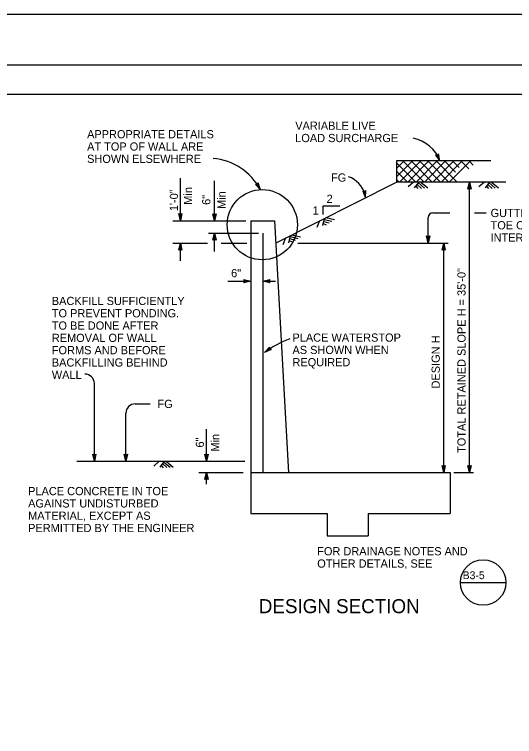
# Model space of a CAD drawing. Extents: x -894 to 866, y -472 to 714.
# Drawn here: x -463 to -36, y 97 to 714 of the extents above; entities that cross this region are included whole.
import ezdxf

# ---------------------------------------------------------------- set-up
doc = ezdxf.new("R2010")
doc.units = 0
for name, color, linetype in [('border_PLOTTING-ELEMENTS', 7, 'Continuous'), ('border_rw_22x34_Cut_Lines', 7, 'Continuous'), ('border_SHEET', 7, 'Continuous'), ('pp_PRESENTATION', 7, 'Continuous'), ('rd_PROFILE-OG', 7, 'Continuous'), ('str_Concrete-A', 7, 'Continuous'), ('str_Hatching-A', 7, 'Continuous'), ('str_Misc-Steel-A', 7, 'Continuous'), ('str_Text-A', 7, 'Continuous')]:
    doc.layers.add(name, color=color, linetype=linetype)

msp = doc.modelspace()

# ---------------------------------------------------------------- linework, layer by layer
at = {"layer": 'border_PLOTTING-ELEMENTS'}
for points in [[(-894.04, -472.44), (865.96, -472.44), (865.96, 713.56), (-894.04, 713.56)], [(-864.04, 670.56), (835.96, 670.56), (835.96, -429.44), (-864.04, -429.44)]]:
    msp.add_lwpolyline(points, close=True, dxfattribs=at)
at = {"layer": 'border_rw_22x34_Cut_Lines'}
msp.add_lwpolyline([(-864.04, 670.56), (835.96, 670.56), (835.96, -429.44), (-864.04, -429.44)], close=True, dxfattribs=at)
at = {"layer": 'border_SHEET'}
msp.add_line((-814.04, 645.56), (810.96, 645.56), dxfattribs=at)
at = {"layer": 'pp_PRESENTATION'}
msp.add_circle((-251.13, 534.11), 29.95, dxfattribs=at)
at = {"layer": 'rd_PROFILE-OG'}
for p, q in [((-134.28, 570.51), (-136.54, 572.77)), ((-43.34, 570.51), (-136.54, 570.51)), ((-121.93, 570.48), (-126.56, 566.35)), ((-117.53, 570.45), (-121.35, 565.58)), ((-118.87, 568.37), (-115.29, 565.12)), ((-117.91, 569.72), (-112.67, 565.4)), ((-115.75, 570.43), (-109.89, 565.6)), ((-61.52, 570.48), (-66.15, 566.35)), ((-57.12, 570.45), (-60.95, 565.58)), ((-58.46, 568.37), (-54.88, 565.12)), ((-57.5, 569.72), (-52.26, 565.4)), ((-55.34, 570.43), (-49.48, 565.6)), ((-120.13, 566.98), (-118.46, 564.92)), ((-59.73, 566.98), (-58.05, 564.92)), ((-202.32, 537.46), (-204.61, 531.69)), ((-198.38, 539.41), (-199.61, 533.34)), ((-198.64, 536.96), (-193.98, 535.66)), ((-198.39, 538.59), (-191.77, 537.09)), ((-196.78, 540.19), (-189.38, 538.52)), ((-199.15, 535.14), (-196.73, 534.06)), ((-227.43, 524.78), (-228.65, 518.71)), ((-227.43, 523.96), (-220.82, 522.46)), ((-225.82, 525.56), (-218.42, 523.89)), ((-231.37, 522.83), (-233.65, 517.06)), ((-228.19, 520.51), (-225.77, 519.43)), ((-227.69, 522.33), (-223.03, 521.03)), ((-409.54, 332.22), (-265.92, 332.22)), ((-339.18, 332.18), (-343.81, 328.06)), ((-334.78, 332.15), (-338.6, 327.29)), ((-337.38, 328.69), (-335.71, 326.63)), ((-336.11, 330.08), (-332.54, 326.83)), ((-335.16, 331.42), (-329.92, 327.11)), ((-333, 332.13), (-327.14, 327.31))]:
    msp.add_line(p, q, dxfattribs=at)
msp.add_lwpolyline([(-239.4, 518.71), (-136.58, 570.5)], dxfattribs=at)
at = {"layer": 'str_Concrete-A'}
for p, q in [((-260.82, 537.52), (-240.82, 537.52)), ((-260.82, 537.52), (-260.82, 287.52)), ((-240.82, 537.52), (-228.82, 322.52)), ((-260.82, 322.52), (-90.83, 322.52)), ((-90.83, 322.52), (-90.83, 287.52)), ((-260.82, 287.52), (-195.83, 287.52)), ((-195.83, 287.52), (-195.83, 268.52)), ((-160.83, 287.52), (-90.83, 287.52)), ((-160.83, 287.52), (-160.83, 268.52)), ((-195.83, 268.52), (-160.83, 268.52))]:
    msp.add_line(p, q, dxfattribs=at)
at = {"layer": 'str_Hatching-A'}
for p, q in [((-136.54, 588.51), (-136.54, 570.51)), ((-136.54, 582), (-130.04, 588.51)), ((-136.54, 574.93), (-122.96, 588.51)), ((-56.02, 588.51), (-136.54, 588.51)), ((-61.54, 588.51), (-136.54, 588.51)), ((-61.54, 588.51), (-136.54, 588.51)), ((-120.14, 570.51), (-136.54, 586.91)), ((-133.89, 570.51), (-115.89, 588.51)), ((-113.07, 570.51), (-131.07, 588.51)), ((-126.82, 570.51), (-108.82, 588.51)), ((-106, 570.51), (-124, 588.51)), ((-119.75, 570.51), (-101.75, 588.51)), ((-98.92, 570.51), (-116.92, 588.51)), ((-112.68, 570.51), (-94.68, 588.51)), ((-91.85, 570.51), (-109.85, 588.51)), ((-105.61, 570.51), (-87.61, 588.51)), ((-84.78, 570.51), (-102.78, 588.51)), ((-98.54, 570.51), (-80.54, 588.51)), ((-86.11, 578.91), (-95.71, 588.51)), ((-91.47, 570.51), (-73.47, 588.51)), ((-83.06, 582.93), (-88.64, 588.51)), ((-74.95, 581.89), (-81.57, 588.51)), ((-70.98, 584.99), (-74.5, 588.51)), ((-127.21, 570.51), (-136.54, 579.84))]:
    msp.add_line(p, q, dxfattribs=at)
at = {"layer": 'str_Misc-Steel-A'}
msp.add_line((-250.82, 526.9), (-250.82, 322.52), dxfattribs=at)
at = {"layer": 'str_Text-A'}
for p, q in [((-101.67, 593.21), (-103.23, 593.37)), ((-103.23, 593.37), (-103.23, 593.37)), ((-103.23, 593.37), (-99.46, 588.51)), ((-102.81, 593.32), (-100.05, 589.76)), ((-102.39, 593.26), (-100.64, 591.01)), ((-102, 593.25), (-101.23, 592.26)), ((-100.81, 594.5), (-101.67, 593.21)), ((-101.23, 592.26), (-101.5, 593.46)), ((-100.64, 591.01), (-101.27, 593.83)), ((-100.05, 589.77), (-101.04, 594.14)), ((-99.46, 588.51), (-100.81, 594.5)), ((-100.81, 594.5), (-100.81, 594.5)), ((-99.46, 588.51), (-99.46, 588.51)), ((-321.05, 537.55), (-321.05, 573.95)), ((-291.94, 537.52), (-291.94, 571.49)), ((-255.45, 568.49), (-257.01, 568.5)), ((-257.01, 568.5), (-257.01, 568.5)), ((-257.01, 568.5), (-252.81, 564.01)), ((-256.59, 568.5), (-253.51, 565.2)), ((-256.16, 568.48), (-254.21, 566.39)), ((-255.78, 568.5), (-254.92, 567.58)), ((-254.71, 569.86), (-255.45, 568.49)), ((-254.92, 567.58), (-255.3, 568.76)), ((-254.21, 566.39), (-255.11, 569.14)), ((-253.51, 565.21), (-254.9, 569.47)), ((-252.81, 564.01), (-254.71, 569.86)), ((-254.71, 569.86), (-254.71, 569.86)), ((-75.59, 564.51), (-74.25, 570.51)), ((-75.23, 564.72), (-74.25, 569.13)), ((-74.87, 564.96), (-74.25, 567.74)), ((-74.25, 322.48), (-74.25, 570.51)), ((-74.25, 570.51), (-74.25, 570.51)), ((-74.25, 570.51), (-72.92, 564.51)), ((-74.25, 569.12), (-73.28, 564.74)), ((-74.25, 567.74), (-73.63, 564.92)), ((-252.81, 564.01), (-252.81, 564.01)), ((-163.86, 562.24), (-165.32, 562.79)), ((-165.32, 562.79), (-165.32, 562.79)), ((-165.32, 562.79), (-162.93, 557.13)), ((-164.93, 562.64), (-163.18, 558.49)), ((-164.54, 562.48), (-163.43, 559.85)), ((-164.17, 562.37), (-163.68, 561.21)), ((-162.7, 563.27), (-163.86, 562.24)), ((-163.68, 561.21), (-163.63, 562.44)), ((-163.43, 559.85), (-163.32, 562.74)), ((-163.18, 558.5), (-163.01, 562.97)), ((-162.93, 557.13), (-162.7, 563.27)), ((-162.7, 563.27), (-162.7, 563.27)), ((-74.25, 565.31), (-75.59, 564.51)), ((-75.59, 564.51), (-75.59, 564.51)), ((-74.53, 565.13), (-74.25, 566.36)), ((-74.25, 566.36), (-73.99, 565.15)), ((-72.92, 564.51), (-74.25, 565.31)), ((-72.92, 564.51), (-72.92, 564.51)), ((-162.93, 557.13), (-162.93, 557.13)), ((-321.05, 537.55), (-322.38, 543.55)), ((-322.38, 543.55), (-322.38, 543.55)), ((-322.38, 543.55), (-321.05, 542.75)), ((-321.05, 538.94), (-322.02, 543.31)), ((-321.04, 540.31), (-321.67, 543.14)), ((-321.04, 541.69), (-321.31, 542.9)), ((-321.05, 542.75), (-319.71, 543.55)), ((-319.71, 543.55), (-321.05, 537.55)), ((-320.06, 543.33), (-321.05, 538.93)), ((-320.42, 543.1), (-321.04, 540.31)), ((-320.77, 542.92), (-321.04, 541.69)), ((-319.71, 543.55), (-319.71, 543.55)), ((-291.94, 537.52), (-293.27, 543.52)), ((-293.27, 543.52), (-293.27, 543.52)), ((-293.27, 543.52), (-291.94, 542.72)), ((-291.95, 538.91), (-292.91, 543.28)), ((-291.94, 540.28), (-292.57, 543.1)), ((-291.94, 541.66), (-292.21, 542.87)), ((-291.94, 542.72), (-290.6, 543.52)), ((-290.6, 543.52), (-291.94, 537.52)), ((-290.96, 543.3), (-291.94, 538.9)), ((-291.32, 543.06), (-291.94, 540.28)), ((-291.67, 542.89), (-291.94, 541.66)), ((-290.6, 543.52), (-290.6, 543.52)), ((-105.54, 544.25), (-91.06, 544.25)), ((-69.91, 544.25), (-60.09, 544.25)), ((-327.43, 537.52), (-265.11, 537.52)), ((-321.05, 537.55), (-321.05, 537.55)), ((-291.94, 537.52), (-291.94, 537.52)), ((-109.54, 518.47), (-109.54, 540.25)), ((-296.99, 526.9), (-254.47, 526.9)), ((-293.28, 520.9), (-291.94, 526.9)), ((-292.93, 521.12), (-291.94, 525.52)), ((-292.57, 521.35), (-291.95, 524.14)), ((-291.95, 524.14), (-291.32, 521.31)), ((-291.94, 526.9), (-291.94, 526.9)), ((-291.94, 526.9), (-290.61, 520.9)), ((-291.94, 511.27), (-291.94, 526.9)), ((-291.94, 525.51), (-290.97, 521.14)), ((-109.54, 518.47), (-110.87, 524.47)), ((-110.87, 524.47), (-110.87, 524.47)), ((-110.87, 524.47), (-109.54, 523.67)), ((-109.54, 519.86), (-110.51, 524.23)), ((-109.54, 521.23), (-110.16, 524.06)), ((-109.54, 523.67), (-108.2, 524.47)), ((-108.2, 524.47), (-109.54, 518.47)), ((-108.56, 524.25), (-109.54, 519.85)), ((-108.91, 524.02), (-109.54, 521.23)), ((-108.2, 524.47), (-108.2, 524.47)), ((-327.43, 518.47), (-297.86, 518.47)), ((-322.39, 512.47), (-321.05, 518.47)), ((-321.05, 518.47), (-321.05, 518.47)), ((-321.05, 518.47), (-319.72, 512.47)), ((-321.05, 503.22), (-321.05, 518.47)), ((-291.94, 521.7), (-293.28, 520.9)), ((-293.28, 520.9), (-293.28, 520.9)), ((-292.22, 521.53), (-291.95, 522.76)), ((-291.95, 522.76), (-291.68, 521.55)), ((-290.61, 520.9), (-291.94, 521.7)), ((-290.61, 520.9), (-290.61, 520.9)), ((-286.33, 518.47), (-264.32, 518.47)), ((-109.54, 522.61), (-109.8, 523.82)), ((-109.26, 523.84), (-109.54, 522.61)), ((-109.54, 518.47), (-109.54, 518.47)), ((-97.61, 512.47), (-96.27, 518.47)), ((-96.27, 322.48), (-96.27, 518.47)), ((-96.27, 518.47), (-96.27, 518.47)), ((-96.27, 518.47), (-94.94, 512.47)), ((-321.05, 513.27), (-322.39, 512.47)), ((-322.39, 512.47), (-322.39, 512.47)), ((-322.03, 512.69), (-321.05, 517.09)), ((-321.67, 512.92), (-321.05, 515.71)), ((-321.32, 513.1), (-321.05, 514.33)), ((-321.05, 515.71), (-320.42, 512.88)), ((-321.05, 514.33), (-320.78, 513.12)), ((-319.72, 512.47), (-321.05, 513.27)), ((-321.04, 517.08), (-320.08, 512.7)), ((-319.72, 512.47), (-319.72, 512.47)), ((-96.27, 513.27), (-97.61, 512.47)), ((-97.61, 512.47), (-97.61, 512.47)), ((-97.25, 512.69), (-96.27, 517.09)), ((-96.89, 512.92), (-96.27, 515.71)), ((-96.54, 513.1), (-96.27, 514.33)), ((-96.27, 515.71), (-95.64, 512.88)), ((-96.27, 514.33), (-96, 513.12)), ((-94.94, 512.47), (-96.27, 513.27)), ((-96.26, 517.08), (-95.3, 512.7)), ((-94.94, 512.47), (-94.94, 512.47)), ((-266.02, 485.94), (-266.82, 487.28)), ((-266.82, 487.28), (-266.82, 487.28)), ((-266.82, 487.28), (-260.82, 485.94)), ((-266.61, 486.93), (-262.2, 485.94)), ((-250.82, 485.94), (-244.82, 487.27)), ((-249.43, 485.95), (-245.06, 486.91)), ((-244.82, 487.27), (-245.62, 485.94)), ((-244.82, 487.27), (-244.82, 487.27)), ((-280.66, 485.94), (-260.82, 485.94)), ((-260.82, 485.94), (-266.82, 484.61)), ((-266.82, 484.61), (-266.02, 485.94)), ((-266.82, 484.61), (-266.82, 484.61)), ((-262.22, 485.94), (-266.59, 484.97)), ((-263.59, 485.94), (-266.41, 485.32)), ((-266.37, 486.57), (-263.59, 485.94)), ((-266.2, 486.22), (-264.97, 485.95)), ((-264.97, 485.95), (-266.18, 485.68)), ((-260.82, 485.94), (-260.82, 485.94)), ((-250.82, 485.94), (-239.74, 485.94)), ((-244.82, 484.6), (-250.82, 485.94)), ((-250.82, 485.94), (-250.82, 485.94)), ((-245.04, 484.96), (-249.44, 485.94)), ((-248.06, 485.94), (-245.24, 486.57)), ((-245.28, 485.32), (-248.06, 485.94)), ((-246.68, 485.94), (-245.47, 486.21)), ((-245.45, 485.66), (-246.68, 485.94)), ((-245.62, 485.94), (-244.82, 484.6)), ((-244.82, 484.6), (-244.82, 484.6)), ((-249.15, 425), (-245.09, 429.61)), ((-243.51, 427.46), (-249.15, 425)), ((-248.03, 425.82), (-245.07, 429.18)), ((-243.9, 427.62), (-248.03, 425.81)), ((-246.92, 426.63), (-245, 428.8)), ((-244.3, 427.77), (-246.92, 426.63)), ((-245.8, 427.44), (-244.98, 428.37)), ((-244.65, 427.95), (-245.8, 427.44)), ((-245.09, 429.61), (-245.09, 429.61)), ((-245.09, 429.61), (-244.95, 428.07)), ((-244.95, 428.07), (-243.51, 427.46)), ((-243.51, 427.46), (-243.51, 427.46)), ((-249.15, 425), (-249.15, 425)), ((-394.53, 332.22), (-394.53, 398.58)), ((-359.6, 381.17), (-346.92, 381.17)), ((-367.6, 332.22), (-367.6, 373.17)), ((-298.75, 332.22), (-298.75, 359.72)), ((-394.53, 332.22), (-395.86, 338.22)), ((-395.86, 338.22), (-395.86, 338.22)), ((-395.86, 338.22), (-394.53, 337.42)), ((-394.53, 333.61), (-395.5, 337.98)), ((-394.53, 334.98), (-395.15, 337.8)), ((-394.52, 336.36), (-394.79, 337.57)), ((-394.53, 337.42), (-393.19, 338.22)), ((-393.19, 338.22), (-394.53, 332.22)), ((-393.54, 338), (-394.53, 333.6)), ((-393.9, 337.76), (-394.53, 334.98)), ((-394.25, 337.59), (-394.52, 336.36)), ((-393.19, 338.22), (-393.19, 338.22)), ((-367.6, 332.22), (-368.93, 338.22)), ((-368.93, 338.22), (-368.93, 338.22)), ((-368.93, 338.22), (-367.6, 337.42)), ((-367.6, 333.61), (-368.57, 337.98)), ((-367.6, 334.98), (-368.22, 337.8)), ((-367.59, 336.36), (-367.86, 337.57)), ((-367.6, 337.42), (-366.26, 338.22)), ((-366.26, 338.22), (-367.6, 332.22)), ((-366.61, 338), (-367.6, 333.6)), ((-366.97, 337.76), (-367.6, 334.98)), ((-367.32, 337.59), (-367.59, 336.36)), ((-366.26, 338.22), (-366.26, 338.22)), ((-298.75, 332.22), (-300.08, 338.22)), ((-300.08, 338.22), (-300.08, 338.22)), ((-300.08, 338.22), (-298.75, 337.42)), ((-298.75, 333.61), (-299.72, 337.98)), ((-298.75, 334.98), (-299.37, 337.8)), ((-298.75, 336.36), (-299.02, 337.57)), ((-298.75, 337.42), (-297.41, 338.22)), ((-297.41, 338.22), (-298.75, 332.22)), ((-297.77, 338), (-298.75, 333.6)), ((-298.13, 337.76), (-298.75, 334.98)), ((-298.47, 337.59), (-298.75, 336.36)), ((-297.41, 338.22), (-297.41, 338.22)), ((-394.53, 332.22), (-394.53, 332.22)), ((-367.6, 332.22), (-367.6, 332.22)), ((-298.75, 332.22), (-298.75, 332.22)), ((-96.27, 322.48), (-97.6, 328.48)), ((-97.6, 328.48), (-97.6, 328.48)), ((-97.6, 328.48), (-96.27, 327.68)), ((-96.27, 323.87), (-97.24, 328.25)), ((-96.26, 325.24), (-96.89, 328.07)), ((-96.26, 326.63), (-96.53, 327.83)), ((-96.27, 327.68), (-94.93, 328.48)), ((-94.93, 328.48), (-96.27, 322.48)), ((-95.28, 328.26), (-96.27, 323.86)), ((-95.64, 328.03), (-96.26, 325.24)), ((-95.99, 327.85), (-96.26, 326.63)), ((-94.93, 328.48), (-94.93, 328.48)), ((-74.25, 322.48), (-75.58, 328.48)), ((-75.58, 328.48), (-75.58, 328.48)), ((-75.58, 328.48), (-74.25, 327.68)), ((-74.25, 323.87), (-75.22, 328.25)), ((-74.25, 325.24), (-74.87, 328.07)), ((-74.25, 326.63), (-74.51, 327.83)), ((-74.25, 327.68), (-72.91, 328.48)), ((-72.91, 328.48), (-74.25, 322.48)), ((-73.27, 328.26), (-74.25, 323.86)), ((-73.63, 328.03), (-74.25, 325.24)), ((-73.97, 327.85), (-74.25, 326.63)), ((-72.91, 328.48), (-72.91, 328.48)), ((-305.4, 322.52), (-267.39, 322.52)), ((-300.09, 316.52), (-298.75, 322.52)), ((-299.73, 316.73), (-298.75, 321.14)), ((-298.75, 322.52), (-298.75, 322.52)), ((-298.75, 322.52), (-297.42, 316.52)), ((-298.75, 312.67), (-298.75, 322.52)), ((-298.75, 321.13), (-297.78, 316.75)), ((-96.27, 322.48), (-96.27, 322.48)), ((-87.62, 322.52), (-70.76, 322.52)), ((-74.25, 322.48), (-74.25, 322.48)), ((-298.75, 317.32), (-300.09, 316.52)), ((-300.09, 316.52), (-300.09, 316.52)), ((-299.37, 316.97), (-298.75, 319.76)), ((-299.03, 317.14), (-298.75, 318.37)), ((-298.75, 319.76), (-298.13, 316.93)), ((-298.75, 318.37), (-298.49, 317.16)), ((-297.42, 316.52), (-298.75, 317.32)), ((-297.42, 316.52), (-297.42, 316.52)), ((-82.05, 228.69), (-43.17, 228.69))]:
    msp.add_line(p, q, dxfattribs=at)
for points in [[(-185.03, 549.91), (-199.35, 549.91), (-199.35, 542.7)], [(-220.67, 518.47), (-92.47, 518.47)]]:
    msp.add_lwpolyline(points, dxfattribs=at)
msp.add_circle((-62.61, 228.69), 19.44, dxfattribs=at)
for centre, radius, start, end in [((-128.15, 577.9), 30.59, 20.2821, 79.0247), ((-297.03, 540.81), 49.93, 27.68435, 85.39349), ((-185.22, 553.41), 22.95, 17.21312, 70.49619), ((-105.54, 540.25), 4, 90, 180), ((-194.98, 350.91), 91.78, 110.82171, 126.16998), ((-402.53, 398.58), 8, 0, 90), ((-359.6, 373.17), 8, 90, 180)]:
    msp.add_arc(centre, radius, start, end, dxfattribs=at)

# ---------------------------------------------------------------- texts
for s, height, p in [('VARIABLE LIVE', 7, (-223.01, 615.1)), ('APPROPRIATE DETAILS', 7, (-400.71, 607.84)), ('LOAD SURCHARGE', 7, (-223.01, 604.6)), ('AT TOP OF WALL ARE', 7, (-400.71, 597.34)), ('SHOWN ELSEWHERE', 7, (-400.71, 586.84)), ('FG', 7, (-192.44, 570.83)), ('2', 7, (-196.23, 552.73)), ('1', 7, (-208.15, 542.78)), ('GUTTER Elev OR', 6.9999, (-56.25, 540.62)), ('TOE OF SLOPE', 6.9999, (-56.25, 530.12)), ('INTERSECTION', 6.9999, (-56.25, 519.62)), ('6"', 7, (-277.75, 489.29)), ('BACKFILL SUFFICIENTLY', 6.9999, (-430.83, 465.53)), ('TO PREVENT PONDING.', 6.9999, (-430.83, 455.03)), ('TO BE DONE AFTER', 6.9999, (-430.83, 444.53)), ('REMOVAL OF WALL', 6.9999, (-430.83, 434.03)), ('PLACE WATERSTOP', 6.9999, (-225.39, 434.25)), ('FORMS AND BEFORE', 6.9999, (-430.83, 423.53)), ('AS SHOWN WHEN', 6.9999, (-225.39, 423.75)), ('BACKFILLING BEHIND', 6.9999, (-430.83, 413.03)), ('REQUIRED', 7, (-225.39, 413.25)), ('WALL', 7, (-430.83, 402.53)), ('FG', 7, (-340.6, 377.67)), ('PLACE CONCRETE IN TOE', 6.9999, (-451.05, 303.25)), ('AGAINST UNDISTURBED', 6.9999, (-451.05, 292.75)), ('MATERIAL, EXCEPT AS', 6.9999, (-451.05, 282.25)), ('PERMITTED BY THE ENGINEER', 6.9999, (-451.05, 271.75)), ('FOR DRAINAGE NOTES AND', 6.9999, (-204.23, 251.92)), ('OTHER DETAILS, SEE   ', 6.9999, (-204.23, 241.42)), (' B3-5', 6.65, (-82.55, 231.58)), ('DESIGN SECTION', 11.9999, (-254.1, 202.53))]:
    msp.add_text(s, height=height, dxfattribs=at).set_placement(p)
for s, height, p in [('1\'-0"', 7, (-323.1, 545.64)), ('Min', 7, (-311.1, 551.14)), ('Min', 7, (-282.47, 547.54)), ('6"', 7, (-295.47, 551.06)), ('TOTAL RETAINED SLOPE H = 35\'-0"', 6.9999, (-77.59, 339.34)), ('DESIGN H', 7, (-99.61, 394.33)), ('6"', 7, (-300.96, 343.93)), ('Min', 7, (-287.96, 340.42))]:
    msp.add_text(s, height=height, rotation=90, dxfattribs=at).set_placement(p)

doc.saveas('drawing.dxf')
